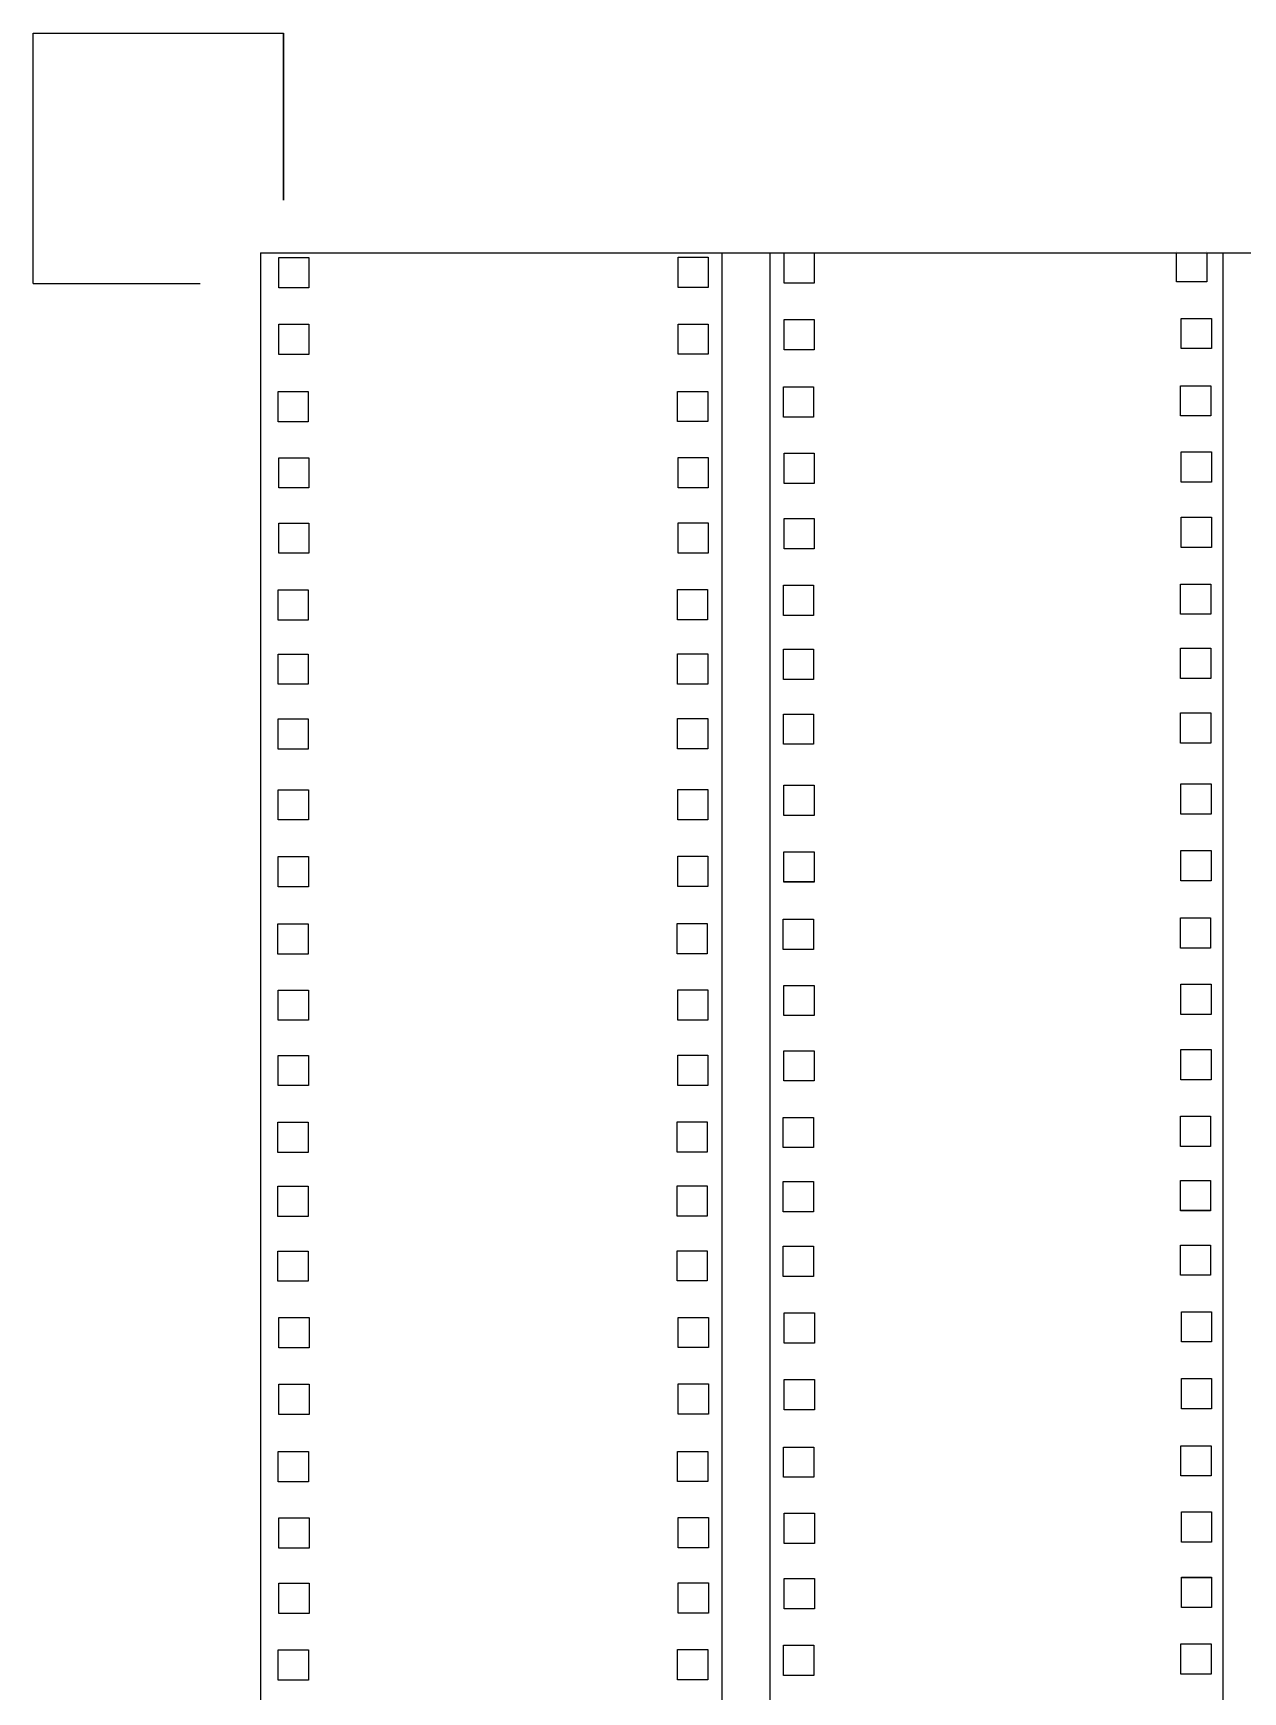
# Model space of a CAD drawing. Header units: millimetres. Extents: x 12 to 198, y -276 to -21.
# Drawn here: x 12.5 to 104.5, y -147.5 to -21.3 of the extents above; entities that cross this region are included whole.
import ezdxf

# ---------------------------------------------------------------- set-up
doc = ezdxf.new("R2010")
doc.units = ezdxf.units.MM

msp = doc.modelspace()

# ---------------------------------------------------------------- linework, layer by layer
at = {"color": 7, "linetype": 'Continuous'}
for p, q in [((12.5, -40.34), (12.5, -21.29)), ((12.5, -21.29), (31.55, -21.29)), ((31.55, -21.29), (31.55, -33.99)), ((31.55, -33.99), (31.55, -21.29)), ((29.79, -38.01), (177.22, -38.01)), ((29.79, -38.01), (29.79, -254.53)), ((31.18, -40.67), (31.18, -38.37)), ((31.18, -38.37), (33.48, -38.37)), ((31.18, -40.67), (31.18, -38.37)), ((31.18, -38.37), (33.48, -38.37)), ((33.48, -38.37), (33.48, -40.67)), ((33.48, -38.37), (33.48, -40.67)), ((61.56, -40.65), (61.56, -38.35)), ((61.56, -38.35), (63.86, -38.35)), ((61.56, -40.65), (61.56, -38.35)), ((61.56, -38.35), (63.86, -38.35)), ((63.86, -38.35), (63.86, -40.65)), ((63.86, -38.35), (63.86, -40.65)), ((64.9, -38.01), (64.9, -254.53)), ((68.54, -38.01), (68.54, -254.53)), ((69.63, -40.31), (69.63, -38.01)), ((69.63, -38.01), (71.93, -38.01)), ((69.63, -40.31), (69.63, -38.01)), ((69.63, -38.01), (71.93, -38.01)), ((71.93, -38.01), (71.93, -40.31)), ((71.93, -38.01), (71.93, -40.31)), ((99.5, -37.92), (99.5, -37.92)), ((99.5, -40.22), (99.5, -38.01)), ((99.5, -40.22), (99.5, -38.01)), ((101.8, -37.92), (101.8, -37.92)), ((101.8, -38.01), (101.8, -40.22)), ((101.8, -38.01), (101.8, -40.22)), ((103.01, -38.01), (103.01, -254.53)), ((12.5, -40.34), (25.2, -40.34)), ((12.5, -40.34), (25.2, -40.34)), ((71.93, -40.31), (69.63, -40.31)), ((71.93, -40.31), (69.63, -40.31)), ((101.8, -40.22), (99.5, -40.22)), ((101.8, -40.22), (99.5, -40.22)), ((33.48, -40.67), (31.18, -40.67)), ((33.48, -40.67), (31.18, -40.67)), ((63.86, -40.65), (61.56, -40.65)), ((63.86, -40.65), (61.56, -40.65)), ((31.18, -45.75), (31.18, -43.45)), ((31.18, -43.45), (33.48, -43.45)), ((31.18, -45.75), (31.18, -43.45)), ((31.18, -43.45), (33.48, -43.45)), ((33.48, -43.45), (33.48, -45.75)), ((33.48, -43.45), (33.48, -45.75)), ((61.56, -45.73), (61.56, -43.43)), ((61.56, -43.43), (63.86, -43.43)), ((61.56, -45.73), (61.56, -43.43)), ((61.56, -43.43), (63.86, -43.43)), ((63.86, -43.43), (63.86, -45.73)), ((63.86, -43.43), (63.86, -45.73)), ((69.63, -45.39), (69.63, -43.09)), ((69.63, -43.09), (71.93, -43.09)), ((69.63, -45.39), (69.63, -43.09)), ((69.63, -43.09), (71.93, -43.09)), ((71.93, -43.09), (71.93, -45.39)), ((71.93, -43.09), (71.93, -45.39)), ((99.85, -45.3), (99.85, -43)), ((99.85, -43), (102.15, -43)), ((99.85, -45.3), (99.85, -43)), ((99.85, -43), (102.15, -43)), ((102.15, -43), (102.15, -45.3)), ((102.15, -43), (102.15, -45.3)), ((71.93, -45.39), (69.63, -45.39)), ((71.93, -45.39), (69.63, -45.39)), ((102.15, -45.3), (99.85, -45.3)), ((102.15, -45.3), (99.85, -45.3)), ((33.48, -45.75), (31.18, -45.75)), ((33.48, -45.75), (31.18, -45.75)), ((63.86, -45.73), (61.56, -45.73)), ((63.86, -45.73), (61.56, -45.73)), ((31.13, -50.87), (31.13, -48.57)), ((31.13, -48.57), (33.43, -48.57)), ((31.13, -50.87), (31.13, -48.57)), ((31.13, -48.57), (33.43, -48.57)), ((33.43, -48.57), (33.43, -50.87)), ((33.43, -48.57), (33.43, -50.87)), ((61.51, -50.86), (61.51, -48.56)), ((61.51, -48.56), (63.82, -48.56)), ((61.51, -50.86), (61.51, -48.56)), ((61.51, -48.56), (63.82, -48.56)), ((63.82, -48.56), (63.82, -50.86)), ((63.82, -48.56), (63.82, -50.86)), ((69.58, -50.52), (69.58, -48.22)), ((69.58, -48.22), (71.88, -48.22)), ((69.58, -50.52), (69.58, -48.22)), ((69.58, -48.22), (71.88, -48.22)), ((71.88, -48.22), (71.88, -50.52)), ((71.88, -48.22), (71.88, -50.52)), ((99.8, -50.43), (99.8, -48.13)), ((99.8, -48.13), (102.1, -48.13)), ((99.8, -50.43), (99.8, -48.13)), ((99.8, -48.13), (102.1, -48.13)), ((102.1, -48.13), (102.1, -50.43)), ((102.1, -48.13), (102.1, -50.43)), ((102.1, -50.43), (99.8, -50.43)), ((102.1, -50.43), (99.8, -50.43)), ((33.43, -50.87), (31.13, -50.87)), ((33.43, -50.87), (31.13, -50.87)), ((63.82, -50.86), (61.51, -50.86)), ((63.82, -50.86), (61.51, -50.86)), ((71.88, -50.52), (69.58, -50.52)), ((71.88, -50.52), (69.58, -50.52)), ((31.18, -55.91), (31.18, -53.61)), ((31.18, -53.61), (33.48, -53.61)), ((31.18, -55.91), (31.18, -53.61)), ((31.18, -53.61), (33.48, -53.61)), ((33.48, -53.61), (33.48, -55.91)), ((33.48, -53.61), (33.48, -55.91)), ((61.56, -55.89), (61.56, -53.59)), ((61.56, -53.59), (63.86, -53.59)), ((61.56, -55.89), (61.56, -53.59)), ((61.56, -53.59), (63.86, -53.59)), ((63.86, -53.59), (63.86, -55.89)), ((63.86, -53.59), (63.86, -55.89)), ((69.63, -55.56), (69.63, -53.26)), ((69.63, -53.26), (71.93, -53.26)), ((69.63, -55.56), (69.63, -53.26)), ((69.63, -53.26), (71.93, -53.26)), ((71.93, -53.26), (71.93, -55.56)), ((71.93, -53.26), (71.93, -55.56)), ((99.85, -55.47), (99.85, -53.17)), ((99.85, -53.17), (102.15, -53.17)), ((99.85, -55.47), (99.85, -53.17)), ((99.85, -53.17), (102.15, -53.17)), ((102.15, -53.17), (102.15, -55.47)), ((102.15, -53.17), (102.15, -55.47)), ((102.15, -55.47), (99.85, -55.47)), ((102.15, -55.47), (99.85, -55.47)), ((33.48, -55.91), (31.18, -55.91)), ((33.48, -55.91), (31.18, -55.91)), ((63.86, -55.89), (61.56, -55.89)), ((63.86, -55.89), (61.56, -55.89)), ((71.93, -55.56), (69.63, -55.56)), ((71.93, -55.56), (69.63, -55.56)), ((31.18, -60.88), (31.18, -58.58)), ((31.18, -58.58), (33.48, -58.58)), ((31.18, -60.88), (31.18, -58.58)), ((31.18, -58.58), (33.48, -58.58)), ((33.48, -58.58), (33.48, -60.88)), ((33.48, -58.58), (33.48, -60.88)), ((61.56, -60.87), (61.56, -58.57)), ((61.56, -58.57), (63.86, -58.57)), ((61.56, -60.87), (61.56, -58.57)), ((61.56, -58.57), (63.86, -58.57)), ((63.86, -58.57), (63.86, -60.87)), ((63.86, -58.57), (63.86, -60.87)), ((69.63, -60.53), (69.63, -58.23)), ((69.63, -58.23), (71.93, -58.23)), ((69.63, -60.53), (69.63, -58.23)), ((69.63, -58.23), (71.93, -58.23)), ((71.93, -58.23), (71.93, -60.53)), ((71.93, -58.23), (71.93, -60.53)), ((99.85, -60.44), (99.85, -58.14)), ((99.85, -58.14), (102.15, -58.14)), ((99.85, -60.44), (99.85, -58.14)), ((99.85, -58.14), (102.15, -58.14)), ((102.15, -58.14), (102.15, -60.44)), ((102.15, -58.14), (102.15, -60.44)), ((71.93, -60.53), (69.63, -60.53)), ((71.93, -60.53), (69.63, -60.53)), ((102.15, -60.44), (99.85, -60.44)), ((102.15, -60.44), (99.85, -60.44)), ((33.48, -60.88), (31.18, -60.88)), ((33.48, -60.88), (31.18, -60.88)), ((63.86, -60.87), (61.56, -60.87)), ((63.86, -60.87), (61.56, -60.87)), ((31.13, -65.96), (31.13, -63.66)), ((31.13, -63.66), (33.43, -63.66)), ((31.13, -65.96), (31.13, -63.66)), ((31.13, -63.66), (33.43, -63.66)), ((33.43, -63.66), (33.43, -65.96)), ((33.43, -63.66), (33.43, -65.96)), ((61.51, -65.94), (61.51, -63.64)), ((61.51, -63.64), (63.81, -63.64)), ((61.51, -65.94), (61.51, -63.64)), ((61.51, -63.64), (63.81, -63.64)), ((63.81, -63.64), (63.81, -65.94)), ((63.81, -63.64), (63.81, -65.94)), ((69.58, -65.61), (69.58, -63.31)), ((69.58, -63.31), (71.88, -63.31)), ((69.58, -65.61), (69.58, -63.31)), ((69.58, -63.31), (71.88, -63.31)), ((71.88, -63.31), (71.88, -65.61)), ((71.88, -63.31), (71.88, -65.61)), ((99.8, -65.52), (99.8, -63.22)), ((99.8, -63.22), (102.1, -63.22)), ((99.8, -65.52), (99.8, -63.22)), ((99.8, -63.22), (102.1, -63.22)), ((102.1, -63.22), (102.1, -65.52)), ((102.1, -63.22), (102.1, -65.52)), ((71.88, -65.61), (69.58, -65.61)), ((71.88, -65.61), (69.58, -65.61)), ((102.1, -65.52), (99.8, -65.52)), ((102.1, -65.52), (99.8, -65.52)), ((33.43, -65.96), (31.13, -65.96)), ((33.43, -65.96), (31.13, -65.96)), ((63.81, -65.94), (61.51, -65.94)), ((63.81, -65.94), (61.51, -65.94)), ((99.8, -70.4), (99.8, -68.1)), ((99.8, -68.1), (102.1, -68.1)), ((99.8, -70.4), (99.8, -68.1)), ((99.8, -68.1), (102.1, -68.1)), ((102.1, -68.1), (102.1, -70.4)), ((102.1, -68.1), (102.1, -70.4)), ((31.13, -70.85), (31.13, -68.55)), ((31.13, -68.55), (33.43, -68.55)), ((31.13, -70.85), (31.13, -68.55)), ((31.13, -68.55), (33.43, -68.55)), ((33.43, -68.55), (33.43, -70.85)), ((33.43, -68.55), (33.43, -70.85)), ((61.51, -70.83), (61.51, -68.53)), ((61.51, -68.53), (63.82, -68.53)), ((61.51, -70.83), (61.51, -68.53)), ((61.51, -68.53), (63.82, -68.53)), ((63.82, -68.53), (63.82, -70.83)), ((63.82, -68.53), (63.82, -70.83)), ((69.58, -70.49), (69.58, -68.19)), ((69.58, -68.19), (71.88, -68.19)), ((69.58, -70.49), (69.58, -68.19)), ((69.58, -68.19), (71.88, -68.19)), ((71.88, -68.19), (71.88, -70.49)), ((71.88, -68.19), (71.88, -70.49)), ((71.88, -70.49), (69.58, -70.49)), ((71.88, -70.49), (69.58, -70.49)), ((102.1, -70.4), (99.8, -70.4)), ((102.1, -70.4), (99.8, -70.4)), ((33.43, -70.85), (31.13, -70.85)), ((33.43, -70.85), (31.13, -70.85)), ((63.82, -70.83), (61.51, -70.83)), ((63.82, -70.83), (61.51, -70.83)), ((69.58, -75.42), (69.58, -73.12)), ((69.58, -73.12), (71.88, -73.12)), ((69.58, -75.42), (69.58, -73.12)), ((69.58, -73.12), (71.88, -73.12)), ((71.88, -73.12), (71.88, -75.42)), ((71.88, -73.12), (71.88, -75.42)), ((99.8, -75.33), (99.8, -73.03)), ((99.8, -73.03), (102.1, -73.03)), ((99.8, -75.33), (99.8, -73.03)), ((99.8, -73.03), (102.1, -73.03)), ((102.1, -73.03), (102.1, -75.33)), ((102.1, -73.03), (102.1, -75.33)), ((31.13, -75.78), (31.13, -73.48)), ((31.13, -73.48), (33.43, -73.48)), ((31.13, -75.78), (31.13, -73.48)), ((31.13, -73.48), (33.43, -73.48)), ((33.43, -73.48), (33.43, -75.78)), ((33.43, -73.48), (33.43, -75.78)), ((61.51, -75.76), (61.51, -73.46)), ((61.51, -73.46), (63.82, -73.46)), ((61.51, -75.76), (61.51, -73.46)), ((61.51, -73.46), (63.82, -73.46)), ((63.82, -73.46), (63.82, -75.76)), ((63.82, -73.46), (63.82, -75.76)), ((71.88, -75.42), (69.58, -75.42)), ((71.88, -75.42), (69.58, -75.42)), ((102.1, -75.33), (99.8, -75.33)), ((102.1, -75.33), (99.8, -75.33)), ((33.43, -75.78), (31.13, -75.78)), ((33.43, -75.78), (31.13, -75.78)), ((63.82, -75.76), (61.51, -75.76)), ((63.82, -75.76), (61.51, -75.76)), ((31.15, -81.18), (31.15, -78.88)), ((31.15, -78.88), (33.45, -78.88)), ((31.15, -81.18), (31.15, -78.88)), ((31.15, -78.88), (33.45, -78.88)), ((33.45, -78.88), (33.45, -81.18)), ((33.45, -78.88), (33.45, -81.18)), ((61.54, -81.16), (61.54, -78.86)), ((61.54, -78.86), (63.84, -78.86)), ((61.54, -81.16), (61.54, -78.86)), ((61.54, -78.86), (63.84, -78.86)), ((63.84, -78.86), (63.84, -81.16)), ((63.84, -78.86), (63.84, -81.16)), ((69.61, -80.83), (69.61, -78.53)), ((69.61, -78.53), (71.91, -78.53)), ((69.61, -80.83), (69.61, -78.53)), ((69.61, -78.53), (71.91, -78.53)), ((71.91, -78.53), (71.91, -80.83)), ((71.91, -78.53), (71.91, -80.83)), ((99.83, -80.74), (99.83, -78.44)), ((99.83, -78.44), (102.13, -78.44)), ((99.83, -80.74), (99.83, -78.44)), ((99.83, -78.44), (102.13, -78.44)), ((102.13, -78.44), (102.13, -80.74)), ((102.13, -78.44), (102.13, -80.74)), ((102.13, -80.74), (99.83, -80.74)), ((102.13, -80.74), (99.83, -80.74)), ((33.45, -81.18), (31.15, -81.18)), ((33.45, -81.18), (31.15, -81.18)), ((63.84, -81.16), (61.54, -81.16)), ((63.84, -81.16), (61.54, -81.16)), ((71.91, -80.83), (69.61, -80.83)), ((71.91, -80.83), (69.61, -80.83)), ((31.15, -86.26), (31.15, -83.96)), ((31.15, -83.96), (33.45, -83.96)), ((31.15, -86.26), (31.15, -83.96)), ((31.15, -83.96), (33.45, -83.96)), ((33.45, -83.96), (33.45, -86.26)), ((33.45, -83.96), (33.45, -86.26)), ((61.54, -86.24), (61.54, -83.94)), ((61.54, -83.94), (63.84, -83.94)), ((61.54, -86.24), (61.54, -83.94)), ((61.54, -83.94), (63.84, -83.94)), ((63.84, -83.94), (63.84, -86.24)), ((63.84, -83.94), (63.84, -86.24)), ((69.61, -85.9), (69.61, -83.6)), ((69.61, -83.6), (71.91, -83.6)), ((69.61, -85.91), (69.61, -83.6)), ((69.61, -83.6), (71.91, -83.6)), ((71.91, -83.6), (71.91, -85.9)), ((71.91, -83.6), (71.91, -85.91)), ((99.83, -85.81), (99.83, -83.51)), ((99.83, -83.51), (102.13, -83.51)), ((99.83, -85.81), (99.83, -83.51)), ((99.83, -83.51), (102.13, -83.51)), ((102.13, -83.51), (102.13, -85.81)), ((102.13, -83.51), (102.13, -85.81)), ((102.13, -85.81), (99.83, -85.81)), ((102.13, -85.81), (99.83, -85.81)), ((33.45, -86.26), (31.15, -86.26)), ((33.45, -86.26), (31.15, -86.26)), ((63.84, -86.24), (61.54, -86.24)), ((63.84, -86.24), (61.54, -86.24)), ((71.91, -85.9), (69.61, -85.9)), ((71.91, -85.91), (69.61, -85.91)), ((31.11, -91.39), (31.11, -89.09)), ((31.11, -89.09), (33.41, -89.09)), ((31.11, -91.39), (31.11, -89.09)), ((31.11, -89.09), (33.41, -89.09)), ((33.41, -89.09), (33.41, -91.39)), ((33.41, -89.09), (33.41, -91.39)), ((61.49, -91.37), (61.49, -89.07)), ((61.49, -89.07), (63.79, -89.07)), ((61.49, -91.37), (61.49, -89.07)), ((61.49, -89.07), (63.79, -89.07)), ((63.79, -89.07), (63.79, -91.37)), ((63.79, -89.07), (63.79, -91.37)), ((69.56, -91.03), (69.56, -88.73)), ((69.56, -88.73), (71.86, -88.73)), ((69.56, -91.03), (69.56, -88.73)), ((69.56, -88.73), (71.86, -88.73)), ((71.86, -88.73), (71.86, -91.03)), ((71.86, -88.73), (71.86, -91.03)), ((99.78, -90.94), (99.78, -88.64)), ((99.78, -88.64), (102.08, -88.64)), ((99.78, -90.94), (99.78, -88.64)), ((99.78, -88.64), (102.08, -88.64)), ((102.08, -88.64), (102.08, -90.94)), ((102.08, -88.64), (102.08, -90.94)), ((33.41, -91.39), (31.11, -91.39)), ((33.41, -91.39), (31.11, -91.39)), ((63.79, -91.37), (61.49, -91.37)), ((63.79, -91.37), (61.49, -91.37)), ((71.86, -91.03), (69.56, -91.03)), ((71.86, -91.03), (69.56, -91.03)), ((102.08, -90.94), (99.78, -90.94)), ((102.08, -90.94), (99.78, -90.94)), ((31.15, -96.43), (31.15, -94.13)), ((31.15, -94.13), (33.45, -94.13)), ((31.15, -96.43), (31.15, -94.13)), ((31.15, -94.13), (33.45, -94.13)), ((33.45, -94.13), (33.45, -96.43)), ((33.45, -94.13), (33.45, -96.43)), ((61.54, -96.41), (61.54, -94.11)), ((61.54, -94.11), (63.84, -94.11)), ((61.54, -96.41), (61.54, -94.11)), ((61.54, -94.11), (63.84, -94.11)), ((63.84, -94.11), (63.84, -96.41)), ((63.84, -94.11), (63.84, -96.41)), ((69.61, -96.07), (69.61, -93.77)), ((69.61, -93.77), (71.91, -93.77)), ((69.61, -96.07), (69.61, -93.77)), ((69.61, -93.77), (71.91, -93.77)), ((71.91, -93.77), (71.91, -96.07)), ((71.91, -93.77), (71.91, -96.07)), ((99.83, -95.98), (99.83, -93.68)), ((99.83, -93.68), (102.13, -93.68)), ((99.83, -95.98), (99.83, -93.68)), ((99.83, -93.68), (102.13, -93.68)), ((102.13, -93.68), (102.13, -95.98)), ((102.13, -93.68), (102.13, -95.98)), ((33.45, -96.43), (31.15, -96.43)), ((33.45, -96.43), (31.15, -96.43)), ((63.84, -96.41), (61.54, -96.41)), ((63.84, -96.41), (61.54, -96.41)), ((71.91, -96.07), (69.61, -96.07)), ((71.91, -96.07), (69.61, -96.07)), ((102.13, -95.98), (99.83, -95.98)), ((102.13, -95.98), (99.83, -95.98)), ((31.15, -101.4), (31.15, -99.1)), ((31.15, -99.1), (33.45, -99.1)), ((31.15, -101.4), (31.15, -99.1)), ((31.15, -99.1), (33.45, -99.1)), ((33.45, -99.1), (33.45, -101.4)), ((33.45, -99.1), (33.45, -101.4)), ((61.54, -101.38), (61.54, -99.08)), ((61.54, -99.08), (63.84, -99.08)), ((61.54, -101.38), (61.54, -99.08)), ((61.54, -99.08), (63.84, -99.08)), ((63.84, -99.08), (63.84, -101.38)), ((63.84, -99.08), (63.84, -101.38)), ((69.61, -101.04), (69.61, -98.74)), ((69.61, -98.74), (71.91, -98.74)), ((69.61, -101.04), (69.61, -98.74)), ((69.61, -98.74), (71.91, -98.74)), ((71.91, -98.74), (71.91, -101.04)), ((71.91, -98.74), (71.91, -101.04)), ((99.83, -100.95), (99.83, -98.65)), ((99.83, -98.65), (102.13, -98.65)), ((99.83, -100.95), (99.83, -98.65)), ((99.83, -98.65), (102.13, -98.65)), ((102.13, -98.65), (102.13, -100.95)), ((102.13, -98.65), (102.13, -100.95)), ((102.13, -100.95), (99.83, -100.95)), ((102.13, -100.95), (99.83, -100.95)), ((33.45, -101.4), (31.15, -101.4)), ((33.45, -101.4), (31.15, -101.4)), ((63.84, -101.38), (61.54, -101.38)), ((63.84, -101.38), (61.54, -101.38)), ((71.91, -101.04), (69.61, -101.04)), ((71.91, -101.04), (69.61, -101.04)), ((31.11, -106.48), (31.11, -104.18)), ((31.11, -104.18), (33.41, -104.18)), ((31.11, -106.48), (31.11, -104.18)), ((31.11, -104.18), (33.41, -104.18)), ((33.41, -104.18), (33.41, -106.48)), ((33.41, -104.18), (33.41, -106.48)), ((61.49, -106.46), (61.49, -104.16)), ((61.49, -104.16), (63.79, -104.16)), ((61.49, -106.46), (61.49, -104.16)), ((61.49, -104.16), (63.79, -104.16)), ((63.79, -104.16), (63.79, -106.46)), ((63.79, -104.16), (63.79, -106.46)), ((69.56, -106.12), (69.56, -103.82)), ((69.56, -103.82), (71.86, -103.82)), ((69.56, -106.12), (69.56, -103.82)), ((69.56, -103.82), (71.86, -103.82)), ((71.86, -103.82), (71.86, -106.12)), ((71.86, -103.82), (71.86, -106.12)), ((99.78, -106.03), (99.78, -103.73)), ((99.78, -103.73), (102.08, -103.73)), ((99.78, -106.03), (99.78, -103.73)), ((99.78, -103.73), (102.08, -103.73)), ((102.08, -103.73), (102.08, -106.03)), ((102.08, -103.73), (102.08, -106.03)), ((102.08, -106.03), (99.78, -106.03)), ((102.08, -106.03), (99.78, -106.03)), ((33.41, -106.48), (31.11, -106.48)), ((33.41, -106.48), (31.11, -106.48)), ((63.79, -106.46), (61.49, -106.46)), ((63.79, -106.46), (61.49, -106.46)), ((71.86, -106.12), (69.56, -106.12)), ((71.86, -106.12), (69.56, -106.12)), ((31.11, -111.36), (31.11, -109.06)), ((31.11, -109.06), (33.41, -109.06)), ((31.11, -111.36), (31.11, -109.06)), ((31.11, -109.06), (33.41, -109.06)), ((33.41, -109.06), (33.41, -111.36)), ((33.41, -109.06), (33.41, -111.36)), ((61.49, -111.34), (61.49, -109.04)), ((61.49, -109.04), (63.79, -109.04)), ((61.49, -111.34), (61.49, -109.04)), ((61.49, -109.04), (63.79, -109.04)), ((63.79, -109.04), (63.79, -111.34)), ((63.79, -109.04), (63.79, -111.34)), ((69.56, -111.01), (69.56, -108.71)), ((69.56, -108.71), (71.86, -108.71)), ((69.56, -111.01), (69.56, -108.71)), ((69.56, -108.71), (71.86, -108.71)), ((71.86, -108.71), (71.86, -111.01)), ((71.86, -108.71), (71.86, -111.01)), ((99.78, -110.92), (99.78, -108.62)), ((99.78, -108.62), (102.08, -108.62)), ((99.78, -110.91), (99.78, -108.62)), ((99.78, -108.62), (102.08, -108.62)), ((102.08, -108.62), (102.08, -110.92)), ((102.08, -108.62), (102.08, -110.91)), ((71.86, -111.01), (69.56, -111.01)), ((71.86, -111.01), (69.56, -111.01)), ((102.08, -110.91), (99.78, -110.91)), ((102.08, -110.92), (99.78, -110.92)), ((33.41, -111.36), (31.11, -111.36)), ((33.41, -111.36), (31.11, -111.36)), ((63.79, -111.34), (61.49, -111.34)), ((63.79, -111.34), (61.49, -111.34)), ((99.78, -115.84), (99.78, -113.54)), ((99.78, -113.54), (102.08, -113.54)), ((99.78, -115.84), (99.78, -113.54)), ((99.78, -113.54), (102.08, -113.54)), ((102.08, -113.54), (102.08, -115.84)), ((102.08, -113.54), (102.08, -115.84)), ((31.11, -116.29), (31.11, -113.99)), ((31.11, -113.99), (33.41, -113.99)), ((31.11, -116.29), (31.11, -113.99)), ((31.11, -113.99), (33.41, -113.99)), ((33.41, -113.99), (33.41, -116.29)), ((33.41, -113.99), (33.41, -116.29)), ((61.49, -116.27), (61.49, -113.97)), ((61.49, -113.97), (63.79, -113.97)), ((61.49, -116.27), (61.49, -113.97)), ((61.49, -113.97), (63.79, -113.97)), ((63.79, -113.97), (63.79, -116.27)), ((63.79, -113.97), (63.79, -116.27)), ((69.56, -115.93), (69.56, -113.63)), ((69.56, -113.63), (71.86, -113.63)), ((69.56, -115.93), (69.56, -113.63)), ((69.56, -113.63), (71.86, -113.63)), ((71.86, -113.63), (71.86, -115.93)), ((71.86, -113.63), (71.86, -115.93)), ((71.86, -115.93), (69.56, -115.93)), ((71.86, -115.93), (69.56, -115.93)), ((102.08, -115.84), (99.78, -115.84)), ((102.08, -115.84), (99.78, -115.84)), ((33.41, -116.29), (31.11, -116.29)), ((33.41, -116.29), (31.11, -116.29)), ((63.79, -116.27), (61.49, -116.27)), ((63.79, -116.27), (61.49, -116.27)), ((99.86, -120.91), (99.86, -118.61)), ((99.86, -118.61), (102.16, -118.61)), ((99.86, -120.91), (99.86, -118.61)), ((99.86, -118.61), (102.16, -118.61)), ((102.16, -118.61), (102.16, -120.91)), ((102.16, -118.61), (102.16, -120.91)), ((31.19, -121.36), (31.19, -119.06)), ((31.19, -119.06), (33.49, -119.06)), ((31.19, -121.36), (31.19, -119.06)), ((31.19, -119.06), (33.49, -119.06)), ((33.49, -119.06), (33.49, -121.36)), ((33.49, -119.06), (33.49, -121.36)), ((61.57, -121.34), (61.57, -119.04)), ((61.57, -119.04), (63.87, -119.04)), ((61.57, -121.34), (61.57, -119.04)), ((61.57, -119.04), (63.87, -119.04)), ((63.87, -119.04), (63.87, -121.34)), ((63.87, -119.04), (63.87, -121.34)), ((69.64, -121), (69.64, -118.7)), ((69.64, -118.7), (71.94, -118.7)), ((69.64, -121), (69.64, -118.7)), ((69.64, -118.7), (71.94, -118.7)), ((71.94, -118.7), (71.94, -121)), ((71.94, -118.7), (71.94, -121)), ((71.94, -121), (69.64, -121)), ((71.94, -121), (69.64, -121)), ((102.16, -120.91), (99.86, -120.91)), ((102.16, -120.91), (99.86, -120.91)), ((33.49, -121.36), (31.19, -121.36)), ((33.49, -121.36), (31.19, -121.36)), ((63.87, -121.34), (61.57, -121.34)), ((63.87, -121.34), (61.57, -121.34)), ((99.86, -125.99), (99.86, -123.69)), ((99.86, -123.69), (102.16, -123.69)), ((99.86, -125.99), (99.86, -123.69)), ((99.86, -123.69), (102.16, -123.69)), ((102.16, -123.69), (102.16, -125.99)), ((102.16, -123.69), (102.16, -125.99)), ((31.19, -126.43), (31.19, -124.13)), ((31.19, -124.13), (33.49, -124.13)), ((31.19, -126.43), (31.19, -124.13)), ((31.19, -124.13), (33.49, -124.13)), ((33.49, -124.13), (33.49, -126.43)), ((33.49, -124.13), (33.49, -126.43)), ((61.57, -126.41), (61.57, -124.11)), ((61.57, -124.11), (63.87, -124.11)), ((61.57, -126.41), (61.57, -124.11)), ((61.57, -124.11), (63.87, -124.11)), ((63.87, -124.11), (63.87, -126.41)), ((63.87, -124.11), (63.87, -126.41)), ((69.64, -126.08), (69.64, -123.78)), ((69.64, -123.78), (71.94, -123.78)), ((69.64, -126.08), (69.64, -123.78)), ((69.64, -123.78), (71.94, -123.78)), ((71.94, -123.78), (71.94, -126.08)), ((71.94, -123.78), (71.94, -126.08)), ((71.94, -126.08), (69.64, -126.08)), ((71.94, -126.08), (69.64, -126.08)), ((102.16, -125.99), (99.86, -125.99)), ((102.16, -125.99), (99.86, -125.99)), ((33.49, -126.43), (31.19, -126.43)), ((33.49, -126.43), (31.19, -126.43)), ((63.87, -126.41), (61.57, -126.41)), ((63.87, -126.41), (61.57, -126.41)), ((31.14, -131.56), (31.14, -129.26)), ((31.14, -129.26), (33.44, -129.26)), ((31.14, -131.56), (31.14, -129.26)), ((31.14, -129.26), (33.44, -129.26)), ((33.44, -129.26), (33.44, -131.56)), ((33.44, -129.26), (33.44, -131.56)), ((61.53, -131.54), (61.53, -129.24)), ((61.53, -129.24), (63.83, -129.24)), ((61.53, -131.54), (61.53, -129.24)), ((61.53, -129.24), (63.83, -129.24)), ((63.83, -129.24), (63.83, -131.54)), ((63.83, -129.24), (63.83, -131.54)), ((69.59, -131.21), (69.59, -128.91)), ((69.59, -128.91), (71.89, -128.91)), ((69.59, -131.21), (69.59, -128.91)), ((69.59, -128.91), (71.89, -128.91)), ((71.89, -128.91), (71.89, -131.21)), ((71.89, -128.91), (71.89, -131.21)), ((99.82, -131.11), (99.82, -128.81)), ((99.82, -128.81), (102.12, -128.81)), ((99.82, -131.11), (99.82, -128.82)), ((99.82, -128.82), (102.12, -128.82)), ((102.12, -128.81), (102.12, -131.11)), ((102.12, -128.82), (102.12, -131.11)), ((71.89, -131.21), (69.59, -131.21)), ((71.89, -131.21), (69.59, -131.21)), ((102.12, -131.11), (99.82, -131.11)), ((102.12, -131.11), (99.82, -131.11)), ((33.44, -131.56), (31.14, -131.56)), ((33.44, -131.56), (31.14, -131.56)), ((63.83, -131.54), (61.53, -131.54)), ((63.83, -131.54), (61.53, -131.54)), ((31.19, -136.6), (31.19, -134.3)), ((31.19, -134.3), (33.49, -134.3)), ((31.19, -136.6), (31.19, -134.3)), ((31.19, -134.3), (33.49, -134.3)), ((33.49, -134.3), (33.49, -136.6)), ((33.49, -134.3), (33.49, -136.6)), ((61.57, -136.58), (61.57, -134.28)), ((61.57, -134.28), (63.87, -134.28)), ((61.57, -136.58), (61.57, -134.28)), ((61.57, -134.28), (63.87, -134.28)), ((63.87, -134.28), (63.87, -136.58)), ((63.87, -134.28), (63.87, -136.58)), ((69.64, -136.24), (69.64, -133.94)), ((69.64, -133.94), (71.94, -133.94)), ((69.64, -136.24), (69.64, -133.94)), ((69.64, -133.94), (71.94, -133.94)), ((71.94, -133.94), (71.94, -136.24)), ((71.94, -133.94), (71.94, -136.24)), ((99.86, -136.15), (99.86, -133.85)), ((99.86, -133.85), (102.16, -133.85)), ((99.86, -136.15), (99.86, -133.85)), ((99.86, -133.85), (102.16, -133.85)), ((102.16, -133.85), (102.16, -136.15)), ((102.16, -133.85), (102.16, -136.15)), ((71.94, -136.24), (69.64, -136.24)), ((71.94, -136.24), (69.64, -136.24)), ((102.16, -136.15), (99.86, -136.15)), ((102.16, -136.15), (99.86, -136.15)), ((33.49, -136.6), (31.19, -136.6)), ((33.49, -136.6), (31.19, -136.6)), ((63.87, -136.58), (61.57, -136.58)), ((63.87, -136.58), (61.57, -136.58)), ((99.86, -141.12), (99.86, -138.82)), ((99.86, -138.82), (102.16, -138.82)), ((99.86, -141.13), (99.86, -138.83)), ((99.86, -138.83), (102.16, -138.83)), ((102.16, -138.82), (102.16, -141.12)), ((102.16, -138.83), (102.16, -141.13)), ((31.19, -141.57), (31.19, -139.27)), ((31.19, -139.27), (33.49, -139.27)), ((31.19, -141.57), (31.19, -139.27)), ((31.19, -139.27), (33.49, -139.27)), ((33.49, -139.27), (33.49, -141.57)), ((33.49, -139.27), (33.49, -141.57)), ((61.57, -141.55), (61.57, -139.25)), ((61.57, -139.25), (63.87, -139.25)), ((61.57, -141.55), (61.57, -139.25)), ((61.57, -139.25), (63.87, -139.25)), ((63.87, -139.25), (63.87, -141.55)), ((63.87, -139.25), (63.87, -141.55)), ((69.64, -141.22), (69.64, -138.92)), ((69.64, -138.92), (71.94, -138.92)), ((69.64, -141.22), (69.64, -138.92)), ((69.64, -138.92), (71.94, -138.92)), ((71.94, -138.92), (71.94, -141.22)), ((71.94, -138.92), (71.94, -141.22)), ((71.94, -141.22), (69.64, -141.22)), ((71.94, -141.22), (69.64, -141.22)), ((102.16, -141.12), (99.86, -141.12)), ((102.16, -141.13), (99.86, -141.13)), ((33.49, -141.57), (31.19, -141.57)), ((33.49, -141.57), (31.19, -141.57)), ((63.87, -141.55), (61.57, -141.55)), ((63.87, -141.55), (61.57, -141.55)), ((99.82, -146.2), (99.82, -143.9)), ((99.82, -143.9), (102.12, -143.9)), ((99.82, -146.2), (99.82, -143.9)), ((99.82, -143.9), (102.12, -143.9)), ((102.12, -143.9), (102.12, -146.2)), ((102.12, -143.9), (102.12, -146.2)), ((31.14, -146.65), (31.14, -144.35)), ((31.14, -144.35), (33.44, -144.35)), ((31.14, -146.65), (31.14, -144.35)), ((31.14, -144.35), (33.44, -144.35)), ((33.44, -144.35), (33.44, -146.65)), ((33.44, -144.35), (33.44, -146.65)), ((61.53, -146.63), (61.53, -144.33)), ((61.53, -144.33), (63.83, -144.33)), ((61.53, -146.63), (61.53, -144.33)), ((61.53, -144.33), (63.83, -144.33)), ((63.83, -144.33), (63.83, -146.63)), ((63.83, -144.33), (63.83, -146.63)), ((69.59, -146.29), (69.59, -143.99)), ((69.59, -143.99), (71.89, -143.99)), ((69.59, -146.29), (69.59, -143.99)), ((69.59, -143.99), (71.89, -143.99)), ((71.89, -143.99), (71.89, -146.29)), ((71.89, -143.99), (71.89, -146.29)), ((71.89, -146.29), (69.59, -146.29)), ((71.89, -146.29), (69.59, -146.29)), ((102.12, -146.2), (99.82, -146.2)), ((102.12, -146.2), (99.82, -146.2)), ((33.44, -146.65), (31.14, -146.65)), ((33.44, -146.65), (31.14, -146.65)), ((63.83, -146.63), (61.53, -146.63)), ((63.83, -146.63), (61.53, -146.63))]:
    msp.add_line(p, q, dxfattribs=at)

doc.saveas('drawing.dxf')
